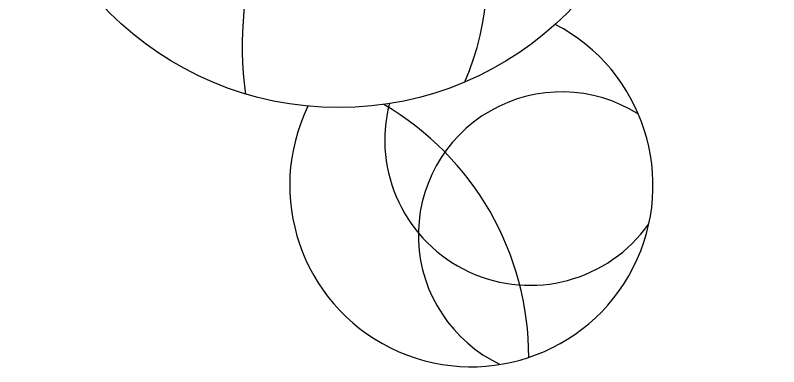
# Model space of a CAD drawing. Header units: inches. Extents: x 8.3 to 50.8, y 10.9 to 35.7.
# Drawn here: x 24.945 to 25.644, y 27.507 to 27.829 of the extents above; entities that cross this region are included whole.
import ezdxf

# ---------------------------------------------------------------- set-up
doc = ezdxf.new("R2010")
doc.units = ezdxf.units.IN
doc.header["$MEASUREMENT"] = 0
doc.layers.add('02', color=2, linetype='Continuous')
doc.layers.add('8', color=8, linetype='Continuous')

msp = doc.modelspace()

# ---------------------------------------------------------------- hatches: boundary and pattern name
at = {"layer": '8'}
h = msp.add_hatch(dxfattribs=at)
h.set_pattern_fill('AR-CONC', color=256, scale=0.0345, style=0)
h.set_pattern_definition([(130, (395.89902, -10.88887), (-0.24745476, -0.02164949), [0.025875, -0.284625]), (185, (395.89902, -10.88887), (0.04786921, 0.25950629), [0.0207, -0.2277]), (79.5486, (395.8784, -10.89067), (-0.19958574, 0.23785664), [0.02199037, -0.24189403]), (133.8158, (395.89902, -10.81987), (-0.36819816, -0.05710406), [0.0388125, -0.4269375]), (83.3644, (395.86833, -10.82463), (-0.32245863, 0.33607067), [0.03298555, -0.362841]), (188.8158, (395.899, -10.81987), (-0.32245837, 0.3360709), [0.03105, -0.34155]), (159, (395.86452, -10.83712), (-0.20593293, -0.13890352), [0.025875, -0.284625]), (214, (395.86452, -10.83712), (-0.08394379, 0.25017677), [0.0207, -0.2277]), (108.5486, (395.84735, -10.8487), (-0.2898768, 0.11127302), [0.02199037, -0.24189403]), (142.5, (395.89902, -10.88887), (-0.00419515, 0.11484838), [0, -0.22494, 0, -0.23115, 0, -0.2285625]), (172.5, (395.89902, -10.88887), (-0.09075899, 0.13607204), [0, -0.13179, 0, -0.219765, 0, -0.0871125]), (212.5, (395.97595, -10.88887), (-0.18416874, -0.00778143), [0, -0.08625, 0, -0.2691, 0, -0.357075]), (222.5, (396.01045, -10.88887), (-0.20119923, 0.03453622), [0, -0.112125, 0, -0.17871, 0, -0.253575])])
h.paths.add_polyline_path([(26.47329, 31.19279, 0.414214), (26.38159, 31.28449), (25.99824, 31.28449, 0.414214), (25.90654, 31.19279), (25.90654, 30.80505, 0.414214), (25.99824, 30.71335), (26.38159, 30.71335, 0.414214), (26.47329, 30.80505)])
h.paths.add_polyline_path([(25.5711, 30.38403, 0.414214), (25.4794, 30.47573), (25.09166, 30.47573, 0.414214), (24.99995, 30.38403), (24.99995, 30.00068, 0.414214), (25.09166, 29.90898), (25.4794, 29.90898, 0.414214), (25.5711, 30.00068)])
h.paths.add_polyline_path([(25.4794, 29.27006, 0.414214), (25.5711, 29.36177), (25.5711, 29.74512, 0.414214), (25.4794, 29.83682), (25.09166, 29.83682, 0.414214), (24.99995, 29.74512), (24.99995, 29.36177, 0.414214), (25.09166, 29.27006)])
h.paths.add_polyline_path([(25.4794, 28.63115, 0.414214), (25.5711, 28.72285), (25.5711, 29.1062, 0.414214), (25.4794, 29.1979), (25.09166, 29.1979, 0.414214), (24.99995, 29.1062), (24.99995, 28.72285, 0.414214), (25.09166, 28.63115)])
h.paths.add_polyline_path([(26.38159, 27.75822, 0.414214), (26.47329, 27.84992), (26.47329, 28.23766, 0.414214), (26.38159, 28.32936), (25.99824, 28.32936, 0.414214), (25.90654, 28.23766), (25.90654, 27.84992, 0.414214), (25.99824, 27.75822)])

# ---------------------------------------------------------------- linework, layer by layer
at = {"layer": '02'}
msp.add_circle((25.24093, 28.04072), 0.29588, dxfattribs=at)
for centre, radius, start, end in [((25.48711, 27.802), 0.33437, 84.09327, 187.66863), ((25.13023, 27.86598), 0.24641, 336.65654, 138.63901), ((25.36242, 27.67367), 0.1662, 154.13326, 62.49569), ((25.4451, 27.62808), 0.13119, 57.65992, 244.59818), ((25.14639, 27.51609), 0.2686, 359.97981, 59.59818), ((25.41616, 27.71502), 0.13296, 165.39839, 324.82832)]:
    msp.add_arc(centre, radius, start, end, dxfattribs=at)

doc.saveas('drawing.dxf')
